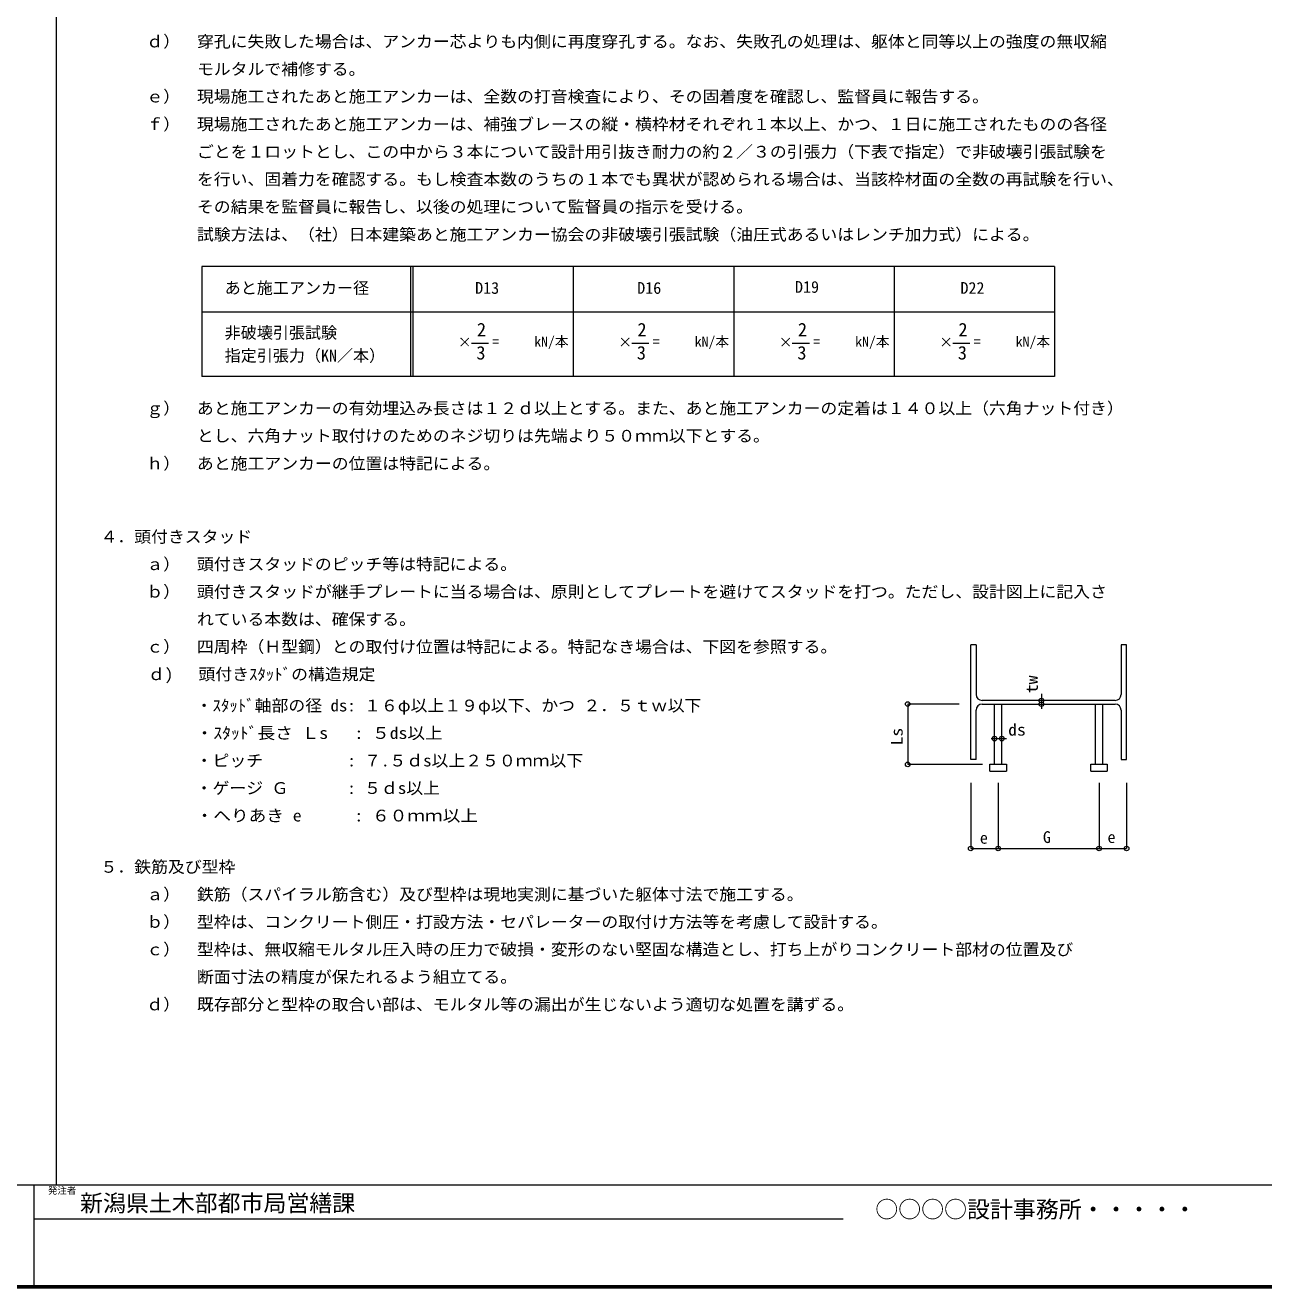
# Model space of a CAD drawing. Units: millimetres, scale not verified. Extents: x -4005 to 4005, y -2770 to 2770.
# Drawn here: x -1739 to 962, y -2770 to -17 of the extents above; entities that cross this region are included whole.
import ezdxf
from ezdxf.enums import TextEntityAlignment as Align

# ---------------------------------------------------------------- set-up
doc = ezdxf.new("R2010")
doc.units = ezdxf.units.MM
doc.header["$LTSCALE"] = 10
for name, color, linetype, lineweight in [('1-1_寸法', 7, 'Continuous', 13), ('1-2_躯体', 7, 'Continuous', 13), ('F-9_Layer249', 5, 'Continuous', 25), ('F-E_Layer254', 2, 'Continuous', 18)]:
    doc.layers.add(name, color=color, linetype=linetype, lineweight=lineweight)
doc.styles.add('ＭＳ ゴシック', font='')
doc.styles.get('ＭＳ ゴシック').set_extended_font_data('MS Gothic')

msp = doc.modelspace()

# ---------------------------------------------------------------- linework, layer by layer
at = {"layer": '1-1_寸法'}
for p, q in [((323.13, -1618.39), (323.13, -1368.39)), ((335.13, -1368.39), (323.13, -1368.39)), ((335.13, -1368.39), (335.13, -1476.39)), ((335.13, -1618.39), (335.13, -1510.39)), ((638.13, -1489.39), (348.13, -1489.39)), ((348.13, -1497.39), (638.13, -1497.39)), ((375.13, -1628.39), (375.13, -1497.39)), ((391.13, -1628.39), (391.13, -1497.39)), ((595.13, -1628.39), (595.13, -1497.39)), ((611.13, -1628.39), (611.13, -1497.39)), ((651.13, -1510.39), (651.13, -1618.39)), ((335.13, -1618.39), (323.13, -1618.39)), ((651.13, -1618.39), (663.13, -1618.39)), ((365.13, -1628.39), (401.13, -1628.39)), ((365.13, -1643.39), (365.13, -1628.39)), ((365.13, -1643.39), (401.13, -1643.39)), ((401.13, -1628.39), (401.13, -1643.39)), ((585.13, -1643.39), (585.13, -1628.39)), ((585.13, -1643.39), (621.13, -1643.39))]:
    msp.add_line(p, q, dxfattribs=at)
at = {"layer": '1-1_寸法', "color": 4, "lineweight": 9}
for p, q in [((477.37, -1474.81), (477.37, -1507.95)), ((298.16, -1497.19), (185.73, -1497.19)), ((185.73, -1497.19), (185.73, -1628.79)), ((368, -1572.57), (401.14, -1572.57)), ((348.95, -1628.79), (185.73, -1628.79)), ((323.13, -1669.19), (323.13, -1812.3)), ((603.13, -1669.19), (603.13, -1812.3)), ((663.13, -1669.19), (663.13, -1812.3)), ((323.13, -1812.3), (383.13, -1812.3)), ((603.13, -1812.3), (663.13, -1812.3))]:
    msp.add_line(p, q, dxfattribs=at)
at = {"layer": '1-1_寸法', "color": 2, "lineweight": 18}
for p, q in [((-4005, -2770), (4005, -2770)), ((-4003, -2768), (4003, -2768)), ((4001, -2766), (-4001, -2766))]:
    msp.add_line(p, q, dxfattribs=at)
at = {"layer": '1-1_寸法'}
for points in [[(663.13, -1618.39), (663.13, -1368.39), (651.13, -1368.39), (651.13, -1476.39)], [(585.13, -1628.39), (621.13, -1628.39), (621.13, -1643.39)]]:
    msp.add_lwpolyline(points, dxfattribs=at)
at = {"layer": '1-1_寸法', "color": 4, "lineweight": 9}
msp.add_lwpolyline([(383.13, -1669.19), (383.13, -1812.3), (603.13, -1812.3)], dxfattribs=at)
at = {"layer": '1-1_寸法'}
for centre, start, end in [((348.13, -1476.39), 180, 270), ((638.13, -1476.39), 270, 0), ((348.13, -1510.39), 90, 180), ((638.13, -1510.39), 0, 90)]:
    msp.add_arc(centre, 13, start, end, dxfattribs=at)
at = {"layer": '1-2_躯体'}
for centre in [(477.37, -1489.39), (185.73, -1497.19), (477.37, -1497.39), (375.13, -1572.57), (391.13, -1572.57), (185.73, -1628.79), (323.13, -1812.3), (383.13, -1812.3), (603.13, -1812.3), (663.13, -1812.3)]:
    msp.add_circle(centre, 5, dxfattribs=at)
at = {"layer": 'F-9_Layer249', "color": 7, "lineweight": 13}
for p, q in [((-898.74, -542.97), (-898.74, -782.97)), ((-893.74, -542.97), (-893.74, -782.97)), ((-543.74, -542.97), (-543.74, -782.97)), ((-193.74, -542.97), (-193.74, -782.97)), ((156.26, -542.97), (156.26, -782.97)), ((506.26, -542.97), (506.26, -782.97)), ((506.26, -642.97), (-1353.74, -642.97)), ((-765.86, -710.21), (-728.41, -710.21)), ((-415.86, -710.21), (-378.41, -710.21)), ((-65.86, -710.21), (-28.41, -710.21)), ((284.14, -710.21), (321.59, -710.21)), ((506.26, -782.97), (-1353.74, -782.97)), ((-3914.99, -2545.84), (4005, -2545.84)), ((-1719.21, -2770), (-1719.21, -2545.84)), ((-1719.21, -2619.84), (0.01, -2619.84)), ((0, -2619.84), (45, -2619.84)), ((4005, -2770), (-4005, -2770)), ((4005, -2770), (-4005, -2770))]:
    msp.add_line(p, q, dxfattribs=at)
msp.add_lwpolyline([(506.26, -542.97), (-1353.74, -542.97), (-1353.74, -782.97)], dxfattribs=at)
at = {"layer": 'F-E_Layer254'}
msp.add_line((-1671.01, 2766), (-1671.01, -2545.84), dxfattribs=at)

# ---------------------------------------------------------------- texts
at = {"layer": '1-1_寸法', "color": 3, "style": 'ＭＳ ゴシック'}
for s, width, p in [('ｄ）\u3000穿孔に失敗した場合は、アンカー芯よりも内側に再度穿孔する。なお、失敗孔の処理は、躯体と同等以上の強度の無収縮', 1.05, (-1474.54, -72.97)), ('\u3000\u3000\u3000モルタルで補修する。', 1.05, (-1474.54, -133.17)), ('ｅ）\u3000現場施工されたあと施工アンカーは、全数の打音検査により、その固着度を確認し、監督員に報告する。', 1.05, (-1474.54, -192.97)), ('ｆ）\u3000現場施工されたあと施工アンカーは、補強ブレースの縦・横枠材それぞれ１本以上、かつ、１日に施工されたものの各径', 1.05, (-1474.54, -253.39)), ('\u3000\u3000\u3000ごとを１ロットとし、この中から３本について設計用引抜き耐力の約２／３の引張力（下表で指定）で非破壊引張試験を', 1.05, (-1474.54, -313.39)), ('\u3000\u3000\u3000を行い、固着力を確認する。もし検査本数のうちの１本でも異状が認められる場合は、当該枠材面の全数の再試験を行い、', 1.05, (-1474.54, -373.39)), ('\u3000\u3000\u3000その結果を監督員に報告し、以後の処理について監督員の指示を受ける。', 1.05, (-1474.54, -433.39)), ('\u3000\u3000\u3000試験方法は、（社）日本建築あと施工アンカー協会の非破壊引張試験（油圧式あるいはレンチ加力式）による。', 1.05, (-1474.54, -493.79)), ('ｇ）\u3000あと施工アンカーの有効埋込み長さは１２ｄ以上とする。また、あと施工アンカーの定着は１４０以上（六角ナット付き）', 1.05, (-1474.54, -872.77)), ('\u3000\u3000\u3000とし、六角ナット取付けのためのネジ切りは先端より５０ｍｍ以下とする。', 1.05, (-1474.54, -932.77)), ('ｈ）\u3000あと施工アンカーの位置は特記による。', 1.05, (-1474.54, -993.17)), ('４．頭付きスタッド', 1.05, (-1574.54, -1152.77)), ('ａ）\u3000頭付きスタッドのピッチ等は特記による。', 1.05, (-1474.54, -1212.77)), ('ｂ）\u3000頭付きスタッドが継手プレートに当る場合は、原則としてプレートを避けてスタッドを打つ。ただし、設計図上に記入さ', 1.05, (-1474.54, -1272.77)), ('\u3000\u3000\u3000れている本数は、確保する。', 1.05, (-1474.54, -1332.77)), ('ｃ）\u3000四周枠（Ｈ型鋼）との取付け位置は特記による。特記なき場合は、下図を参照する。', 1.05, (-1474.54, -1392.77)), ('ｄ) \u3000頭付きｽﾀｯﾄﾞの構造規定', 1.05, (-1471.13, -1452.71)), ('・ｽﾀｯﾄﾞ軸部の径 ds: １６φ以上１９φ以下、かつ ２．５ｔｗ以下', 1.05, (-1366.98, -1520.94)), ('ds', 1.1, (404.92, -1573.77)), ('・ｽﾀｯﾄﾞ長さ Ｌs   : ５ds以上', 1.1, (-1366.98, -1580.94)), ('・ピッチ\u3000\u3000\u3000\u3000\u3000: ７.５ｄs以上２５０ｍｍ以下', 1.05, (-1366.98, -1640.94)), ('・ゲージ Ｇ\u3000\u3000\u3000 : ５ｄs以上', 1.05, (-1366.98, -1700.94)), ('・へりあき e      : ６０ｍｍ以上', 1.1, (-1366.98, -1760.94)), ('５．鉄筋及び型枠', 1.05, (-1574.54, -1872.77)), ('ａ）\u3000鉄筋（スパイラル筋含む）及び型枠は現地実測に基づいた躯体寸法で施工する。', 1.05, (-1474.54, -1932.77)), ('ｂ）\u3000型枠は、コンクリート側圧・打設方法・セパレーターの取付け方法等を考慮して設計する。', 1.05, (-1474.54, -1992.77)), ('ｃ）\u3000型枠は、無収縮モルタル圧入時の圧力で破損・変形のない堅固な構造とし、打ち上がりコンクリート部材の位置及び', 1.05, (-1474.54, -2052.77)), ('\u3000\u3000\u3000断面寸法の精度が保たれるよう組立てる。', 1.05, (-1474.54, -2112.77)), ('ｄ）\u3000既存部分と型枠の取合い部は、モルタル等の漏出が生じないよう適切な処置を講ずる。', 1.05, (-1474.54, -2172.77))]:
    msp.add_text(s, height=25.66, dxfattribs=dict(at, width=width)).set_placement(p, align=Align.BOTTOM_LEFT)
at = {"layer": '1-1_寸法', "color": 3, "style": 'ＭＳ ゴシック', "width": 1.1}
for s, p in [('tw', (477.17, -1473.4)), ('Ls', (182.42, -1587.49))]:
    msp.add_text(s, height=25.66, rotation=90, dxfattribs=at).set_placement(p, align=Align.BOTTOM_LEFT)
at = {"layer": '1-1_寸法', "color": 3, "style": 'ＭＳ ゴシック'}
for s, p in [('e', (343.15, -1809.53)), ('G', (480.68, -1807.87)), ('e', (621.53, -1807.87))]:
    msp.add_text(s, height=25.66, dxfattribs=at).set_placement(p, align=Align.BOTTOM_LEFT)
at = {"layer": 'F-9_Layer249', "color": 2, "style": 'ＭＳ ゴシック'}
for s, height, p in [('あと施工アンカー径', 25.66, (-1303.74, -610.37)), ('D13', 25.66, (-757.54, -610.37)), ('D16', 25.66, (-404.14, -610.37)), ('D19', 25.66, (-59.97, -608.22)), ('D22', 25.66, (300.86, -610.37)), ('非破壊引張試験', 25.66, (-1303.74, -707.97)), ('2', 29.33, (-753.66, -704.17)), ('2', 29.33, (-403.66, -704.17)), ('2', 29.33, (-53.66, -704.17)), ('2', 29.33, (296.34, -704.17)), ('指定引張力（KN／本）', 25.66, (-1303.74, -757.97)), ('3', 29.33, (-754.92, -754.67)), ('3', 29.33, (-404.92, -754.67)), ('3', 29.33, (-54.92, -754.67)), ('3', 29.33, (295.08, -754.67))]:
    msp.add_text(s, height=height, dxfattribs=at).set_placement(p, align=Align.BOTTOM_LEFT)
at = {"layer": 'F-9_Layer249', "color": 3, "style": 'ＭＳ ゴシック'}
for s, p in [('×', (-795.32, -725.63)), ('=', (-720.32, -724.33)), ('kN/本', (-628.67, -724.37)), ('×', (-445.32, -725.63)), ('=', (-370.32, -724.33)), ('kN/本', (-278.67, -724.37)), ('×', (-95.32, -725.63)), ('=', (-20.32, -724.33)), ('kN/本', (71.33, -724.37)), ('×', (254.68, -725.63)), ('=', (329.68, -724.33)), ('kN/本', (421.33, -724.37))]:
    msp.add_text(s, height=21.99, dxfattribs=at).set_placement(p, align=Align.BOTTOM_LEFT)
at = {"layer": 'F-9_Layer249', "color": 7, "style": 'ＭＳ ゴシック'}
for s, height, p in [('発注者', 14.66, (-1689.21, -2569.84)), ('新潟県土木部都市局営繕課', 36.66, (-1619.21, -2614.84)), ('○○○○設計事務所・・・・・', 36.66, (115.1, -2628.37))]:
    msp.add_text(s, height=height, dxfattribs=at).set_placement(p, align=Align.BOTTOM_LEFT)

doc.saveas('drawing.dxf')
